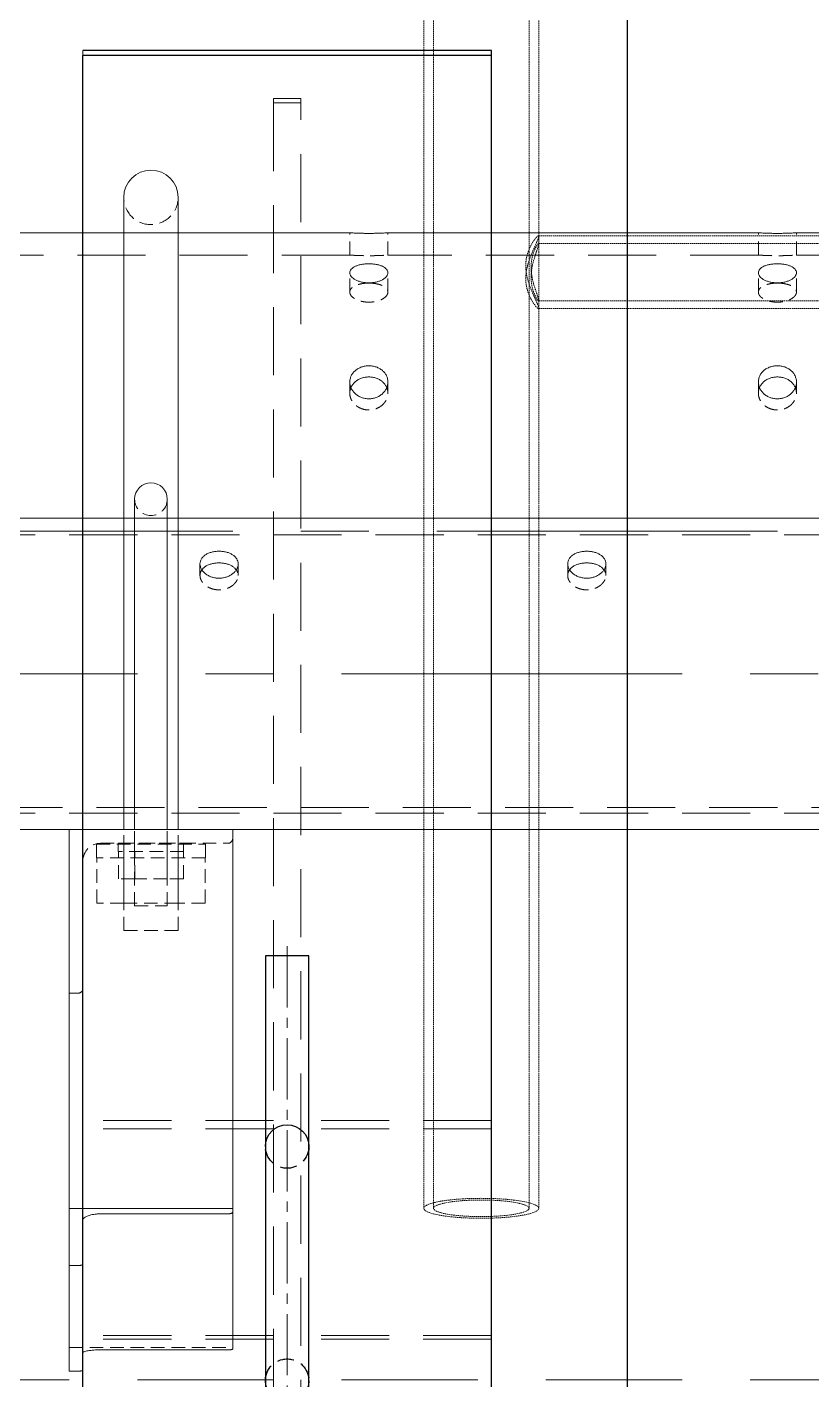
# Model space of a CAD drawing. Header units: millimetres. Extents: x -46397 to 283259, y -8690 to 23983.
# Drawn here: x 897.7 to 1185.8, y 4017.6 to 4514.2 of the extents above; entities that cross this region are included whole.
import ezdxf

# ---------------------------------------------------------------- set-up
doc = ezdxf.new("R2010")
doc.units = ezdxf.units.MM
for name, pattern in [('ACISOTGL', [3, 2, -1]), ('CENTER', [2, 1.25, -0.25, 0.25, -0.25]), ('CENTER2', [1.125, 0.75, -0.125, 0.125, -0.125]), ('DASHED', [0.75, 0.5, -0.25]), ('HIDDEN', [0.375, 0.25, -0.125]), ('HIDDENX2', [0.75, 0.5, -0.25])]:
    doc.linetypes.add(name, pattern=pattern)
for name, color, linetype, lineweight in [('2-Dashed', 50, 'ACISOTGL', 25), ('3-Centerline', 4, 'CENTER', 5), ('AM_0', 7, 'Continuous', 50), ('CHUAN NET KHUAT', 4, 'HIDDEN', 0), ('DUONGCHINH', 7, 'Continuous', 25), ('DUONGTAM', 1, 'CENTER', 0), ('Standard', 7, 'Continuous', 0)]:
    doc.layers.add(name, color=color, linetype=linetype, lineweight=lineweight)
doc.layers.add('flashshoot', color=7, linetype='Continuous')
doc.layers.add('Hidden (ISO)', color=6, linetype='DASHED', lineweight=0, true_color=0xff00ff)

# ---------------------------------------------------------------- blocks, each defined once
blk = doc.blocks.new('asmndnmasnmdnmwas')
at = {"layer": 'Hidden (ISO)'}
for p, q in [((35346.47, 12273.33), (35346.47, 10423.54)), ((35350.03, 12273.33), (35350.03, 10423.54)), ((35385.11, 12273.33), (35385.11, 10423.54)), ((35388.67, 12273.33), (35388.67, 10423.54)), ((35388.55, 10780.52), (35726.08, 10780.52)), ((35388.6, 10777.65), (35726.03, 10777.65)), ((35388.67, 10777.49), (35388.67, 10780.31)), ((35388.67, 10754.02), (35388.67, 10756.85)), ((35388.55, 10753.82), (35726.08, 10753.82)), ((35388.6, 10756.69), (35726.03, 10756.69))]:
    blk.add_line(p, q, dxfattribs=at)
for major_axis in [(-21.1, 0), (-17.54, 0)]:
    blk.add_ellipse((35367.57, 10423.54), major_axis=major_axis, ratio=0.173648, dxfattribs=at)
for points, knots in [([(35383.91, 10764.85), (35383.91, 10763.99), (35383.99, 10763.13), (35384.26, 10761.47), (35384.47, 10760.67), (35385.21, 10758.44), (35385.86, 10757.18), (35387.02, 10755.3), (35387.61, 10754.55), (35388.24, 10753.95), (35388.4, 10753.84), (35388.62, 10753.8), (35388.67, 10753.87), (35388.67, 10754.17), (35388.62, 10754.41), (35388.4, 10755.06), (35388.24, 10755.47), (35387.61, 10756.91), (35387.02, 10758.17), (35385.86, 10760.86), (35385.21, 10762.48), (35384.47, 10765.07), (35384.26, 10765.96), (35383.99, 10767.74), (35383.91, 10768.63), (35383.91, 10770.34), (35383.99, 10771.2), (35384.26, 10772.86), (35384.47, 10773.66), (35385.21, 10775.89), (35385.86, 10777.16), (35387.02, 10779.04), (35387.61, 10779.79), (35388.24, 10780.38), (35388.4, 10780.49), (35388.62, 10780.53), (35388.67, 10780.47), (35388.67, 10780.16), (35388.62, 10779.93), (35388.4, 10779.28), (35388.24, 10778.87), (35387.61, 10777.42), (35387.02, 10776.16), (35385.86, 10773.48), (35385.21, 10771.86), (35384.47, 10769.27), (35384.26, 10768.38), (35383.99, 10766.6), (35383.91, 10765.71), (35383.91, 10764.85)], [0, 0, 0, 0, 0.261647, 0.261647, 0.523295, 0.523295, 1.04659, 1.04659, 1.565486, 1.565486, 1.824934, 1.824934, 2.084382, 2.084382, 2.34383, 2.34383, 2.603278, 2.603278, 3.122174, 3.122174, 3.645469, 3.645469, 3.907117, 3.907117, 4.168764, 4.168764, 4.430412, 4.430412, 4.692059, 4.692059, 5.215354, 5.215354, 5.73425, 5.73425, 5.993698, 5.993698, 6.253146, 6.253146, 6.512594, 6.512594, 6.772043, 6.772043, 7.290939, 7.290939, 7.814234, 7.814234, 8.075881, 8.075881, 8.337528, 8.337528, 8.337528, 8.337528]), ([(35385.89, 10765.35), (35385.89, 10766.67), (35386.05, 10768.11), (35386.61, 10770.83), (35386.99, 10772.11), (35387.67, 10774.24), (35388.03, 10775.23), (35388.53, 10776.74), (35388.67, 10777.26), (35388.67, 10777.72), (35388.53, 10777.7), (35388.03, 10777.08), (35387.67, 10776.5), (35386.99, 10775.01), (35386.61, 10774), (35386.05, 10771.66), (35385.89, 10770.31), (35385.89, 10767.66), (35386.05, 10766.22), (35386.61, 10763.5), (35386.99, 10762.22), (35387.67, 10760.1), (35388.03, 10759.1), (35388.53, 10757.59), (35388.67, 10757.08), (35388.67, 10756.61), (35388.53, 10756.64), (35388.03, 10757.25), (35387.67, 10757.84), (35386.99, 10759.33), (35386.61, 10760.33), (35386.05, 10762.68), (35385.89, 10764.02), (35385.89, 10765.35)], [0, 0, 0, 0, 0.403252, 0.403252, 0.806503, 0.806503, 1.208688, 1.208688, 1.610874, 1.610874, 2.013059, 2.013059, 2.415244, 2.415244, 2.818496, 2.818496, 3.221747, 3.221747, 3.624999, 3.624999, 4.02825, 4.02825, 4.430436, 4.430436, 4.832621, 4.832621, 5.234806, 5.234806, 5.636991, 5.636991, 6.040243, 6.040243, 6.443495, 6.443495, 6.443495, 6.443495])]:
    blk.add_open_spline(points, degree=3, knots=knots, dxfattribs=at)
blk = doc.blocks.new('A$C49aca623')
at = {"color": 2, "linetype": 'Continuous', "lineweight": 0, "ltscale": 10, "extrusion": (2.28848e-17, 1, 0)}
for p, q in [((-2397, -563.9), (-2533, -563.9)), ((-2247, -563.9), (-2383, -563.9)), ((-2097, -563.9), (-2233, -563.9)), ((1960, -783), (-2832, -783))]:
    blk.add_line(p, q, dxfattribs=at)
at = {"color": 1, "linetype": 'HIDDENX2', "lineweight": 0, "ltscale": 10, "extrusion": (2.28848e-17, 1, 0)}
for p, q in [((-2397, -572.08), (-2397, -563.9)), ((-2383, -572.08), (-2383, -563.9)), ((-2247, -572.08), (-2247, -563.9)), ((-2233, -572.08), (-2233, -563.9)), ((-2397, -585.66), (-2397, -578.58)), ((-2383, -585.66), (-2383, -578.58)), ((-2247, -585.66), (-2247, -578.58)), ((-2233, -585.66), (-2233, -578.58)), ((-2397, -622.77), (-2397, -618.68)), ((-2383, -622.77), (-2383, -618.68)), ((-2247, -622.77), (-2247, -618.68)), ((-2233, -622.77), (-2233, -618.68))]:
    blk.add_line(p, q, dxfattribs=at)
at = {"color": 1, "linetype": 'HIDDENX2', "lineweight": 0, "ltscale": 50, "extrusion": (2.28848e-17, 1, 0)}
for p, q in [((-2397, -572.08), (-2533, -572.08)), ((-2247, -572.08), (-2383, -572.08)), ((-2097, -572.08), (-2233, -572.08)), ((1960, -774.82), (-2832, -774.82))]:
    blk.add_line(p, q, dxfattribs=at)
at = {"color": 2, "linetype": 'Continuous', "lineweight": 0, "ltscale": 10}
for points, knots in [([(-2383, -563.9), (-2383, -563.9), (-2383.04, -563.9), (-2383.22, -563.91), (-2383.35, -563.92), (-2383.71, -563.94), (-2383.93, -563.96), (-2384.45, -563.98), (-2384.74, -564), (-2385.36, -564.03), (-2385.71, -564.04), (-2386.48, -564.07), (-2386.89, -564.08), (-2387.75, -564.1), (-2388.2, -564.11), (-2389.11, -564.12), (-2389.56, -564.12), (-2390.44, -564.12), (-2390.89, -564.12), (-2391.8, -564.11), (-2392.25, -564.1), (-2393.11, -564.08), (-2393.52, -564.07), (-2394.29, -564.04), (-2394.64, -564.03), (-2395.26, -564), (-2395.55, -563.98), (-2396.07, -563.96), (-2396.29, -563.94), (-2396.65, -563.92), (-2396.78, -563.91), (-2396.96, -563.9), (-2397, -563.9), (-2397, -563.9)], [10.550311, 10.550311, 10.550311, 10.550311, 11.869099, 11.869099, 13.187888, 13.187888, 14.506676, 14.506676, 15.825465, 15.825465, 17.144254, 17.144254, 18.463043, 18.463043, 19.781833, 19.781833, 21.100622, 21.100622, 22.419411, 22.419411, 23.7382, 23.7382, 25.05699, 25.05699, 26.375779, 26.375779, 27.694567, 27.694567, 29.013356, 29.013356, 30.332144, 30.332144, 31.650933, 31.650933, 31.650933, 31.650933]), ([(-2233, -563.9), (-2233, -563.9), (-2233.04, -563.9), (-2233.22, -563.91), (-2233.35, -563.92), (-2233.71, -563.94), (-2233.93, -563.96), (-2234.45, -563.98), (-2234.74, -564), (-2235.36, -564.03), (-2235.71, -564.04), (-2236.48, -564.07), (-2236.89, -564.08), (-2237.75, -564.1), (-2238.2, -564.11), (-2239.11, -564.12), (-2239.56, -564.12), (-2240.44, -564.12), (-2240.89, -564.12), (-2241.8, -564.11), (-2242.25, -564.1), (-2243.11, -564.08), (-2243.52, -564.07), (-2244.29, -564.04), (-2244.64, -564.03), (-2245.26, -564), (-2245.55, -563.98), (-2246.07, -563.96), (-2246.29, -563.94), (-2246.65, -563.92), (-2246.78, -563.91), (-2246.96, -563.9), (-2247, -563.9), (-2247, -563.9)], [10.550311, 10.550311, 10.550311, 10.550311, 11.869099, 11.869099, 13.187888, 13.187888, 14.506676, 14.506676, 15.825465, 15.825465, 17.144254, 17.144254, 18.463043, 18.463043, 19.781833, 19.781833, 21.100622, 21.100622, 22.419411, 22.419411, 23.7382, 23.7382, 25.05699, 25.05699, 26.375779, 26.375779, 27.694567, 27.694567, 29.013356, 29.013356, 30.332144, 30.332144, 31.650933, 31.650933, 31.650933, 31.650933]), ([(-2390, -575.27), (-2389.56, -575.27), (-2389.11, -575.29), (-2388.2, -575.37), (-2387.75, -575.43), (-2386.89, -575.59), (-2386.48, -575.69), (-2385.71, -575.92), (-2385.36, -576.06), (-2384.74, -576.34), (-2384.45, -576.51), (-2383.93, -576.86), (-2383.71, -577.06), (-2383.35, -577.47), (-2383.22, -577.69), (-2383.04, -578.13), (-2383, -578.36), (-2383, -578.8), (-2383.04, -579.03), (-2383.22, -579.49), (-2383.35, -579.72), (-2383.71, -580.17), (-2383.93, -580.39), (-2384.45, -580.79), (-2384.74, -580.98), (-2385.36, -581.32), (-2385.71, -581.47), (-2386.48, -581.76), (-2386.89, -581.88), (-2387.75, -582.07), (-2388.2, -582.15), (-2389.11, -582.25), (-2389.56, -582.27), (-2390.44, -582.27), (-2390.89, -582.25), (-2391.8, -582.15), (-2392.25, -582.07), (-2393.11, -581.88), (-2393.52, -581.76), (-2394.29, -581.47), (-2394.64, -581.32), (-2395.26, -580.98), (-2395.55, -580.79), (-2396.07, -580.39), (-2396.29, -580.17), (-2396.65, -579.72), (-2396.78, -579.49), (-2396.96, -579.03), (-2397, -578.8), (-2397, -578.36), (-2396.96, -578.13), (-2396.78, -577.69), (-2396.65, -577.47), (-2396.29, -577.06), (-2396.07, -576.86), (-2395.55, -576.51), (-2395.26, -576.34), (-2394.64, -576.06), (-2394.29, -575.92), (-2393.52, -575.69), (-2393.11, -575.59), (-2392.25, -575.43), (-2391.8, -575.37), (-2390.89, -575.29), (-2390.44, -575.27), (-2390, -575.27)], [0, 0, 0, 0, 1.318789, 1.318789, 2.637578, 2.637578, 3.956368, 3.956368, 5.275157, 5.275157, 6.593945, 6.593945, 7.912734, 7.912734, 9.231522, 9.231522, 10.550311, 10.550311, 11.869099, 11.869099, 13.187888, 13.187888, 14.506676, 14.506676, 15.825465, 15.825465, 17.144254, 17.144254, 18.463043, 18.463043, 19.781833, 19.781833, 21.100622, 21.100622, 22.419411, 22.419411, 23.7382, 23.7382, 25.05699, 25.05699, 26.375779, 26.375779, 27.694567, 27.694567, 29.013356, 29.013356, 30.332144, 30.332144, 31.650933, 31.650933, 32.969721, 32.969721, 34.28851, 34.28851, 35.607298, 35.607298, 36.926087, 36.926087, 38.244876, 38.244876, 39.563665, 39.563665, 40.882454, 40.882454, 42.201244, 42.201244, 42.201244, 42.201244]), ([(-2240, -575.27), (-2239.56, -575.27), (-2239.11, -575.29), (-2238.2, -575.37), (-2237.75, -575.43), (-2236.89, -575.59), (-2236.48, -575.69), (-2235.71, -575.92), (-2235.36, -576.06), (-2234.74, -576.34), (-2234.45, -576.51), (-2233.93, -576.86), (-2233.71, -577.06), (-2233.35, -577.47), (-2233.22, -577.69), (-2233.04, -578.13), (-2233, -578.36), (-2233, -578.8), (-2233.04, -579.03), (-2233.22, -579.49), (-2233.35, -579.72), (-2233.71, -580.17), (-2233.93, -580.39), (-2234.45, -580.79), (-2234.74, -580.98), (-2235.36, -581.32), (-2235.71, -581.47), (-2236.48, -581.76), (-2236.89, -581.88), (-2237.75, -582.07), (-2238.2, -582.15), (-2239.11, -582.25), (-2239.56, -582.27), (-2240.44, -582.27), (-2240.89, -582.25), (-2241.8, -582.15), (-2242.25, -582.07), (-2243.11, -581.88), (-2243.52, -581.76), (-2244.29, -581.47), (-2244.64, -581.32), (-2245.26, -580.98), (-2245.55, -580.79), (-2246.07, -580.39), (-2246.29, -580.17), (-2246.65, -579.72), (-2246.78, -579.49), (-2246.96, -579.03), (-2247, -578.8), (-2247, -578.36), (-2246.96, -578.13), (-2246.78, -577.69), (-2246.65, -577.47), (-2246.29, -577.06), (-2246.07, -576.86), (-2245.55, -576.51), (-2245.26, -576.34), (-2244.64, -576.06), (-2244.29, -575.92), (-2243.52, -575.69), (-2243.11, -575.59), (-2242.25, -575.43), (-2241.8, -575.37), (-2240.89, -575.29), (-2240.44, -575.27), (-2240, -575.27)], [0, 0, 0, 0, 1.318789, 1.318789, 2.637578, 2.637578, 3.956368, 3.956368, 5.275157, 5.275157, 6.593945, 6.593945, 7.912734, 7.912734, 9.231522, 9.231522, 10.550311, 10.550311, 11.869099, 11.869099, 13.187888, 13.187888, 14.506676, 14.506676, 15.825465, 15.825465, 17.144254, 17.144254, 18.463043, 18.463043, 19.781833, 19.781833, 21.100622, 21.100622, 22.419411, 22.419411, 23.7382, 23.7382, 25.05699, 25.05699, 26.375779, 26.375779, 27.694567, 27.694567, 29.013356, 29.013356, 30.332144, 30.332144, 31.650933, 31.650933, 32.969721, 32.969721, 34.28851, 34.28851, 35.607298, 35.607298, 36.926087, 36.926087, 38.244876, 38.244876, 39.563665, 39.563665, 40.882454, 40.882454, 42.201244, 42.201244, 42.201244, 42.201244]), ([(-2390, -612.72), (-2389.56, -612.72), (-2389.11, -612.76), (-2388.2, -612.91), (-2387.75, -613.02), (-2386.89, -613.32), (-2386.48, -613.51), (-2385.71, -613.94), (-2385.36, -614.18), (-2384.74, -614.71), (-2384.45, -615), (-2383.93, -615.65), (-2383.71, -616), (-2383.35, -616.74), (-2383.22, -617.12), (-2383.04, -617.9), (-2383, -618.29), (-2383, -619.06), (-2383.04, -619.45), (-2383.22, -620.24), (-2383.35, -620.63), (-2383.71, -621.39), (-2383.93, -621.75), (-2384.45, -622.43), (-2384.74, -622.74), (-2385.36, -623.29), (-2385.71, -623.55), (-2386.48, -624.01), (-2386.89, -624.21), (-2387.75, -624.53), (-2388.2, -624.65), (-2389.11, -624.81), (-2389.56, -624.85), (-2390.44, -624.85), (-2390.89, -624.81), (-2391.8, -624.65), (-2392.25, -624.53), (-2393.11, -624.21), (-2393.52, -624.01), (-2394.29, -623.55), (-2394.64, -623.29), (-2395.26, -622.74), (-2395.55, -622.43), (-2396.07, -621.75), (-2396.29, -621.39), (-2396.65, -620.63), (-2396.78, -620.24), (-2396.96, -619.45), (-2397, -619.06), (-2397, -618.29), (-2396.96, -617.9), (-2396.78, -617.12), (-2396.65, -616.74), (-2396.29, -616), (-2396.07, -615.65), (-2395.55, -615), (-2395.26, -614.71), (-2394.64, -614.18), (-2394.29, -613.94), (-2393.52, -613.51), (-2393.11, -613.32), (-2392.25, -613.02), (-2391.8, -612.91), (-2390.89, -612.76), (-2390.44, -612.72), (-2390, -612.72)], [0, 0, 0, 0, 1.318789, 1.318789, 2.637578, 2.637578, 3.956368, 3.956368, 5.275157, 5.275157, 6.593945, 6.593945, 7.912734, 7.912734, 9.231522, 9.231522, 10.550311, 10.550311, 11.869099, 11.869099, 13.187888, 13.187888, 14.506676, 14.506676, 15.825465, 15.825465, 17.144254, 17.144254, 18.463043, 18.463043, 19.781833, 19.781833, 21.100622, 21.100622, 22.419411, 22.419411, 23.7382, 23.7382, 25.05699, 25.05699, 26.375779, 26.375779, 27.694567, 27.694567, 29.013356, 29.013356, 30.332144, 30.332144, 31.650933, 31.650933, 32.969721, 32.969721, 34.28851, 34.28851, 35.607298, 35.607298, 36.926087, 36.926087, 38.244876, 38.244876, 39.563665, 39.563665, 40.882454, 40.882454, 42.201244, 42.201244, 42.201244, 42.201244]), ([(-2240, -612.72), (-2239.56, -612.72), (-2239.11, -612.76), (-2238.2, -612.91), (-2237.75, -613.02), (-2236.89, -613.32), (-2236.48, -613.51), (-2235.71, -613.94), (-2235.36, -614.18), (-2234.74, -614.71), (-2234.45, -615), (-2233.93, -615.65), (-2233.71, -616), (-2233.35, -616.74), (-2233.22, -617.12), (-2233.04, -617.9), (-2233, -618.29), (-2233, -619.06), (-2233.04, -619.45), (-2233.22, -620.24), (-2233.35, -620.63), (-2233.71, -621.39), (-2233.93, -621.75), (-2234.45, -622.43), (-2234.74, -622.74), (-2235.36, -623.29), (-2235.71, -623.55), (-2236.48, -624.01), (-2236.89, -624.21), (-2237.75, -624.53), (-2238.2, -624.65), (-2239.11, -624.81), (-2239.56, -624.85), (-2240.44, -624.85), (-2240.89, -624.81), (-2241.8, -624.65), (-2242.25, -624.53), (-2243.11, -624.21), (-2243.52, -624.01), (-2244.29, -623.55), (-2244.64, -623.29), (-2245.26, -622.74), (-2245.55, -622.43), (-2246.07, -621.75), (-2246.29, -621.39), (-2246.65, -620.63), (-2246.78, -620.24), (-2246.96, -619.45), (-2247, -619.06), (-2247, -618.29), (-2246.96, -617.9), (-2246.78, -617.12), (-2246.65, -616.74), (-2246.29, -616), (-2246.07, -615.65), (-2245.55, -615), (-2245.26, -614.71), (-2244.64, -614.18), (-2244.29, -613.94), (-2243.52, -613.51), (-2243.11, -613.32), (-2242.25, -613.02), (-2241.8, -612.91), (-2240.89, -612.76), (-2240.44, -612.72), (-2240, -612.72)], [0, 0, 0, 0, 1.318789, 1.318789, 2.637578, 2.637578, 3.956368, 3.956368, 5.275157, 5.275157, 6.593945, 6.593945, 7.912734, 7.912734, 9.231522, 9.231522, 10.550311, 10.550311, 11.869099, 11.869099, 13.187888, 13.187888, 14.506676, 14.506676, 15.825465, 15.825465, 17.144254, 17.144254, 18.463043, 18.463043, 19.781833, 19.781833, 21.100622, 21.100622, 22.419411, 22.419411, 23.7382, 23.7382, 25.05699, 25.05699, 26.375779, 26.375779, 27.694567, 27.694567, 29.013356, 29.013356, 30.332144, 30.332144, 31.650933, 31.650933, 32.969721, 32.969721, 34.28851, 34.28851, 35.607298, 35.607298, 36.926087, 36.926087, 38.244876, 38.244876, 39.563665, 39.563665, 40.882454, 40.882454, 42.201244, 42.201244, 42.201244, 42.201244]), ([(-2390, -616.82), (-2390.44, -616.82), (-2390.89, -616.86), (-2391.8, -617.01), (-2392.25, -617.12), (-2393.11, -617.42), (-2393.52, -617.6), (-2394.29, -618.03), (-2394.64, -618.28), (-2395.26, -618.8), (-2395.55, -619.1), (-2396.07, -619.74), (-2396.29, -620.09), (-2396.51, -620.55), (-2396.55, -620.64), (-2396.59, -620.73)], [0, 0, 0, 0, 1.318854, 1.318854, 2.637708, 2.637708, 3.956563, 3.956563, 5.275417, 5.275417, 6.59427, 6.59427, 7.913123, 7.913123, 8.233495, 8.233495, 8.233495, 8.233495]), ([(-2383.41, -620.73), (-2383.45, -620.64), (-2383.49, -620.55), (-2383.71, -620.09), (-2383.93, -619.74), (-2384.45, -619.1), (-2384.74, -618.8), (-2385.36, -618.28), (-2385.71, -618.03), (-2386.48, -617.6), (-2386.89, -617.42), (-2387.75, -617.12), (-2388.2, -617.01), (-2389.11, -616.86), (-2389.56, -616.82), (-2390, -616.82)], [33.969824, 33.969824, 33.969824, 33.969824, 34.290196, 34.290196, 35.609049, 35.609049, 36.927902, 36.927902, 38.246757, 38.246757, 39.565611, 39.565611, 40.884465, 40.884465, 42.203319, 42.203319, 42.203319, 42.203319]), ([(-2240, -616.82), (-2240.44, -616.82), (-2240.89, -616.86), (-2241.8, -617.01), (-2242.25, -617.12), (-2243.11, -617.42), (-2243.52, -617.6), (-2244.29, -618.03), (-2244.64, -618.28), (-2245.26, -618.8), (-2245.55, -619.1), (-2246.07, -619.74), (-2246.29, -620.09), (-2246.51, -620.55), (-2246.55, -620.64), (-2246.59, -620.73)], [0, 0, 0, 0, 1.318854, 1.318854, 2.637708, 2.637708, 3.956563, 3.956563, 5.275417, 5.275417, 6.59427, 6.59427, 7.913123, 7.913123, 8.233495, 8.233495, 8.233495, 8.233495]), ([(-2233.41, -620.73), (-2233.45, -620.64), (-2233.49, -620.55), (-2233.71, -620.09), (-2233.93, -619.74), (-2234.45, -619.1), (-2234.74, -618.8), (-2235.36, -618.28), (-2235.71, -618.03), (-2236.48, -617.6), (-2236.89, -617.42), (-2237.75, -617.12), (-2238.2, -617.01), (-2239.11, -616.86), (-2239.56, -616.82), (-2240, -616.82)], [33.969824, 33.969824, 33.969824, 33.969824, 34.290196, 34.290196, 35.609049, 35.609049, 36.927902, 36.927902, 38.246757, 38.246757, 39.565611, 39.565611, 40.884465, 40.884465, 42.203319, 42.203319, 42.203319, 42.203319])]:
    blk.add_open_spline(points, degree=3, knots=knots, dxfattribs=at)
at = {"color": 1, "linetype": 'HIDDENX2', "lineweight": 0, "ltscale": 10}
for points, knots in [([(-2397, -572.08), (-2397, -572.08), (-2396.96, -572.08), (-2396.78, -572.09), (-2396.65, -572.1), (-2396.29, -572.13), (-2396.07, -572.14), (-2395.55, -572.17), (-2395.26, -572.19), (-2394.64, -572.22), (-2394.29, -572.23), (-2393.52, -572.26), (-2393.11, -572.28), (-2392.25, -572.3), (-2391.8, -572.31), (-2390.89, -572.32), (-2390.44, -572.32), (-2389.56, -572.32), (-2389.11, -572.32), (-2388.2, -572.31), (-2387.75, -572.3), (-2386.89, -572.28), (-2386.48, -572.26), (-2385.71, -572.23), (-2385.36, -572.22), (-2384.74, -572.19), (-2384.45, -572.17), (-2383.93, -572.14), (-2383.71, -572.13), (-2383.35, -572.1), (-2383.22, -572.09), (-2383.04, -572.08), (-2383, -572.08), (-2383, -572.08)], [10.55083, 10.55083, 10.55083, 10.55083, 11.869683, 11.869683, 13.188536, 13.188536, 14.507389, 14.507389, 15.826243, 15.826243, 17.145097, 17.145097, 18.463951, 18.463951, 19.782805, 19.782805, 21.10166, 21.10166, 22.420514, 22.420514, 23.739368, 23.739368, 25.058222, 25.058222, 26.377077, 26.377077, 27.69593, 27.69593, 29.014783, 29.014783, 30.333636, 30.333636, 31.652489, 31.652489, 31.652489, 31.652489]), ([(-2247, -572.08), (-2247, -572.08), (-2246.96, -572.08), (-2246.78, -572.09), (-2246.65, -572.1), (-2246.29, -572.13), (-2246.07, -572.14), (-2245.55, -572.17), (-2245.26, -572.19), (-2244.64, -572.22), (-2244.29, -572.23), (-2243.52, -572.26), (-2243.11, -572.28), (-2242.25, -572.3), (-2241.8, -572.31), (-2240.89, -572.32), (-2240.44, -572.32), (-2239.56, -572.32), (-2239.11, -572.32), (-2238.2, -572.31), (-2237.75, -572.3), (-2236.89, -572.28), (-2236.48, -572.26), (-2235.71, -572.23), (-2235.36, -572.22), (-2234.74, -572.19), (-2234.45, -572.17), (-2233.93, -572.14), (-2233.71, -572.13), (-2233.35, -572.1), (-2233.22, -572.09), (-2233.04, -572.08), (-2233, -572.08), (-2233, -572.08)], [10.55083, 10.55083, 10.55083, 10.55083, 11.869683, 11.869683, 13.188536, 13.188536, 14.507389, 14.507389, 15.826243, 15.826243, 17.145097, 17.145097, 18.463951, 18.463951, 19.782805, 19.782805, 21.10166, 21.10166, 22.420514, 22.420514, 23.739368, 23.739368, 25.058222, 25.058222, 26.377077, 26.377077, 27.69593, 27.69593, 29.014783, 29.014783, 30.333636, 30.333636, 31.652489, 31.652489, 31.652489, 31.652489]), ([(-2390, -582.37), (-2390.44, -582.37), (-2390.89, -582.39), (-2391.8, -582.47), (-2392.25, -582.53), (-2393.11, -582.69), (-2393.52, -582.79), (-2394.29, -583.02), (-2394.64, -583.15), (-2395.26, -583.43), (-2395.55, -583.59), (-2396.07, -583.95), (-2396.29, -584.15), (-2396.65, -584.56), (-2396.78, -584.77), (-2396.96, -585.22), (-2397, -585.44), (-2397, -585.88), (-2396.96, -586.11), (-2396.78, -586.57), (-2396.65, -586.81), (-2396.29, -587.26), (-2396.07, -587.48), (-2395.55, -587.88), (-2395.26, -588.07), (-2394.64, -588.41), (-2394.29, -588.57), (-2393.52, -588.85), (-2393.11, -588.97), (-2392.25, -589.17), (-2391.8, -589.25), (-2390.89, -589.35), (-2390.44, -589.37), (-2389.56, -589.37), (-2389.11, -589.35), (-2388.2, -589.25), (-2387.75, -589.17), (-2386.89, -588.97), (-2386.48, -588.85), (-2385.71, -588.57), (-2385.36, -588.41), (-2384.74, -588.07), (-2384.45, -587.88), (-2383.93, -587.48), (-2383.71, -587.26), (-2383.35, -586.81), (-2383.22, -586.57), (-2383.04, -586.11), (-2383, -585.88), (-2383, -585.44), (-2383.04, -585.22), (-2383.22, -584.77), (-2383.35, -584.56), (-2383.71, -584.15), (-2383.93, -583.95), (-2384.45, -583.59), (-2384.74, -583.43), (-2385.36, -583.15), (-2385.71, -583.02), (-2386.48, -582.79), (-2386.89, -582.69), (-2387.75, -582.53), (-2388.2, -582.47), (-2389.11, -582.39), (-2389.56, -582.37), (-2390, -582.37)], [0, 0, 0, 0, 1.318854, 1.318854, 2.637708, 2.637708, 3.956563, 3.956563, 5.275417, 5.275417, 6.59427, 6.59427, 7.913123, 7.913123, 9.231977, 9.231977, 10.55083, 10.55083, 11.869683, 11.869683, 13.188536, 13.188536, 14.507389, 14.507389, 15.826243, 15.826243, 17.145097, 17.145097, 18.463951, 18.463951, 19.782805, 19.782805, 21.10166, 21.10166, 22.420514, 22.420514, 23.739368, 23.739368, 25.058222, 25.058222, 26.377077, 26.377077, 27.69593, 27.69593, 29.014783, 29.014783, 30.333636, 30.333636, 31.652489, 31.652489, 32.971343, 32.971343, 34.290196, 34.290196, 35.609049, 35.609049, 36.927902, 36.927902, 38.246757, 38.246757, 39.565611, 39.565611, 40.884465, 40.884465, 42.203319, 42.203319, 42.203319, 42.203319]), ([(-2240, -582.37), (-2240.44, -582.37), (-2240.89, -582.39), (-2241.8, -582.47), (-2242.25, -582.53), (-2243.11, -582.69), (-2243.52, -582.79), (-2244.29, -583.02), (-2244.64, -583.15), (-2245.26, -583.43), (-2245.55, -583.59), (-2246.07, -583.95), (-2246.29, -584.15), (-2246.65, -584.56), (-2246.78, -584.77), (-2246.96, -585.22), (-2247, -585.44), (-2247, -585.88), (-2246.96, -586.11), (-2246.78, -586.57), (-2246.65, -586.81), (-2246.29, -587.26), (-2246.07, -587.48), (-2245.55, -587.88), (-2245.26, -588.07), (-2244.64, -588.41), (-2244.29, -588.57), (-2243.52, -588.85), (-2243.11, -588.97), (-2242.25, -589.17), (-2241.8, -589.25), (-2240.89, -589.35), (-2240.44, -589.37), (-2239.56, -589.37), (-2239.11, -589.35), (-2238.2, -589.25), (-2237.75, -589.17), (-2236.89, -588.97), (-2236.48, -588.85), (-2235.71, -588.57), (-2235.36, -588.41), (-2234.74, -588.07), (-2234.45, -587.88), (-2233.93, -587.48), (-2233.71, -587.26), (-2233.35, -586.81), (-2233.22, -586.57), (-2233.04, -586.11), (-2233, -585.88), (-2233, -585.44), (-2233.04, -585.22), (-2233.22, -584.77), (-2233.35, -584.56), (-2233.71, -584.15), (-2233.93, -583.95), (-2234.45, -583.59), (-2234.74, -583.43), (-2235.36, -583.15), (-2235.71, -583.02), (-2236.48, -582.79), (-2236.89, -582.69), (-2237.75, -582.53), (-2238.2, -582.47), (-2239.11, -582.39), (-2239.56, -582.37), (-2240, -582.37)], [0, 0, 0, 0, 1.318854, 1.318854, 2.637708, 2.637708, 3.956563, 3.956563, 5.275417, 5.275417, 6.59427, 6.59427, 7.913123, 7.913123, 9.231977, 9.231977, 10.55083, 10.55083, 11.869683, 11.869683, 13.188536, 13.188536, 14.507389, 14.507389, 15.826243, 15.826243, 17.145097, 17.145097, 18.463951, 18.463951, 19.782805, 19.782805, 21.10166, 21.10166, 22.420514, 22.420514, 23.739368, 23.739368, 25.058222, 25.058222, 26.377077, 26.377077, 27.69593, 27.69593, 29.014783, 29.014783, 30.333636, 30.333636, 31.652489, 31.652489, 32.971343, 32.971343, 34.290196, 34.290196, 35.609049, 35.609049, 36.927902, 36.927902, 38.246757, 38.246757, 39.565611, 39.565611, 40.884465, 40.884465, 42.203319, 42.203319, 42.203319, 42.203319]), ([(-2396.59, -620.73), (-2396.71, -621.02), (-2396.8, -621.31), (-2396.96, -621.99), (-2397, -622.38), (-2397, -623.15), (-2396.96, -623.54), (-2396.78, -624.33), (-2396.65, -624.72), (-2396.29, -625.48), (-2396.07, -625.85), (-2395.55, -626.52), (-2395.26, -626.84), (-2394.64, -627.39), (-2394.29, -627.65), (-2393.52, -628.11), (-2393.11, -628.31), (-2392.25, -628.63), (-2391.8, -628.75), (-2390.89, -628.91), (-2390.44, -628.95), (-2389.56, -628.95), (-2389.11, -628.91), (-2388.2, -628.75), (-2387.75, -628.63), (-2386.89, -628.31), (-2386.48, -628.11), (-2385.71, -627.65), (-2385.36, -627.39), (-2384.74, -626.84), (-2384.45, -626.52), (-2383.93, -625.85), (-2383.71, -625.48), (-2383.35, -624.72), (-2383.22, -624.33), (-2383.04, -623.54), (-2383, -623.15), (-2383, -622.38), (-2383.04, -621.99), (-2383.2, -621.31), (-2383.29, -621.02), (-2383.41, -620.73)], [8.233495, 8.233495, 8.233495, 8.233495, 9.231977, 9.231977, 10.55083, 10.55083, 11.869683, 11.869683, 13.188536, 13.188536, 14.507389, 14.507389, 15.826243, 15.826243, 17.145097, 17.145097, 18.463951, 18.463951, 19.782805, 19.782805, 21.10166, 21.10166, 22.420514, 22.420514, 23.739368, 23.739368, 25.058222, 25.058222, 26.377077, 26.377077, 27.69593, 27.69593, 29.014783, 29.014783, 30.333636, 30.333636, 31.652489, 31.652489, 32.971343, 32.971343, 33.969824, 33.969824, 33.969824, 33.969824]), ([(-2246.59, -620.73), (-2246.71, -621.02), (-2246.8, -621.31), (-2246.96, -621.99), (-2247, -622.38), (-2247, -623.15), (-2246.96, -623.54), (-2246.78, -624.33), (-2246.65, -624.72), (-2246.29, -625.48), (-2246.07, -625.85), (-2245.55, -626.52), (-2245.26, -626.84), (-2244.64, -627.39), (-2244.29, -627.65), (-2243.52, -628.11), (-2243.11, -628.31), (-2242.25, -628.63), (-2241.8, -628.75), (-2240.89, -628.91), (-2240.44, -628.95), (-2239.56, -628.95), (-2239.11, -628.91), (-2238.2, -628.75), (-2237.75, -628.63), (-2236.89, -628.31), (-2236.48, -628.11), (-2235.71, -627.65), (-2235.36, -627.39), (-2234.74, -626.84), (-2234.45, -626.52), (-2233.93, -625.85), (-2233.71, -625.48), (-2233.35, -624.72), (-2233.22, -624.33), (-2233.04, -623.54), (-2233, -623.15), (-2233, -622.38), (-2233.04, -621.99), (-2233.2, -621.31), (-2233.29, -621.02), (-2233.41, -620.73)], [8.233495, 8.233495, 8.233495, 8.233495, 9.231977, 9.231977, 10.55083, 10.55083, 11.869683, 11.869683, 13.188536, 13.188536, 14.507389, 14.507389, 15.826243, 15.826243, 17.145097, 17.145097, 18.463951, 18.463951, 19.782805, 19.782805, 21.10166, 21.10166, 22.420514, 22.420514, 23.739368, 23.739368, 25.058222, 25.058222, 26.377077, 26.377077, 27.69593, 27.69593, 29.014783, 29.014783, 30.333636, 30.333636, 31.652489, 31.652489, 32.971343, 32.971343, 33.969824, 33.969824, 33.969824, 33.969824])]:
    blk.add_open_spline(points, degree=3, knots=knots, dxfattribs=at)
at = {"layer": 'DUONGTAM', "ltscale": 100, "extrusion": (2.28848e-17, 1, 0)}
blk.add_line((1960, -673.45), (-3000, -673.45), dxfattribs=at)
blk = doc.blocks.new('A$C46e65358')
at = {"color": 150, "linetype": 'Continuous', "lineweight": 0, "ltscale": 10, "extrusion": (2.28848e-17, 1, 0)}
for p, q in [((1125, -668.7), (-3000, -668.7)), ((1125, -783), (-2842, -783))]:
    blk.add_line(p, q, dxfattribs=at)
at = {"color": 1, "linetype": 'HIDDENX2', "lineweight": 0, "ltscale": 50, "extrusion": (2.28848e-17, 1, 0)}
for p, q in [((1125, -674.72), (-3000, -674.72)), ((1125, -776.98), (-2842, -776.98))]:
    blk.add_line(p, q, dxfattribs=at)
at = {"color": 1, "linetype": 'HIDDENX2', "lineweight": 0, "ltscale": 10, "extrusion": (2.28848e-17, 1, 0)}
for p, q in [((-2452, -689.7), (-2452, -685.44)), ((-2438, -689.7), (-2438, -685.44)), ((-2317, -689.7), (-2317, -685.44)), ((-2303, -689.7), (-2303, -685.44))]:
    blk.add_line(p, q, dxfattribs=at)
at = {"color": 150, "linetype": 'Continuous', "lineweight": 0, "ltscale": 10}
for points, knots in [([(-2445, -680.79), (-2444.56, -680.79), (-2444.11, -680.82), (-2443.2, -680.93), (-2442.75, -681.01), (-2441.89, -681.24), (-2441.48, -681.38), (-2440.71, -681.7), (-2440.36, -681.89), (-2439.74, -682.29), (-2439.45, -682.52), (-2438.93, -683.02), (-2438.71, -683.3), (-2438.35, -683.88), (-2438.22, -684.19), (-2438.04, -684.81), (-2438, -685.13), (-2438, -685.75), (-2438.04, -686.08), (-2438.22, -686.73), (-2438.35, -687.06), (-2438.71, -687.7), (-2438.93, -688.01), (-2439.45, -688.58), (-2439.74, -688.85), (-2440.36, -689.33), (-2440.71, -689.56), (-2441.48, -689.96), (-2441.89, -690.13), (-2442.75, -690.41), (-2443.2, -690.52), (-2444.11, -690.66), (-2444.56, -690.69), (-2445.44, -690.69), (-2445.89, -690.66), (-2446.8, -690.52), (-2447.25, -690.41), (-2448.11, -690.13), (-2448.52, -689.96), (-2449.29, -689.56), (-2449.64, -689.33), (-2450.26, -688.85), (-2450.55, -688.58), (-2451.07, -688.01), (-2451.29, -687.7), (-2451.65, -687.06), (-2451.78, -686.73), (-2451.96, -686.08), (-2452, -685.75), (-2452, -685.13), (-2451.96, -684.81), (-2451.78, -684.19), (-2451.65, -683.88), (-2451.29, -683.3), (-2451.07, -683.02), (-2450.55, -682.52), (-2450.26, -682.29), (-2449.64, -681.89), (-2449.29, -681.7), (-2448.52, -681.38), (-2448.11, -681.24), (-2447.25, -681.01), (-2446.8, -680.93), (-2445.89, -680.82), (-2445.44, -680.79), (-2445, -680.79)], [0, 0, 0, 0, 1.319832, 1.319832, 2.639664, 2.639664, 3.959497, 3.959497, 5.279329, 5.279329, 6.599151, 6.599151, 7.918973, 7.918973, 9.238795, 9.238795, 10.558617, 10.558617, 11.878439, 11.878439, 13.198261, 13.198261, 14.518084, 14.518084, 15.837906, 15.837906, 17.157738, 17.157738, 18.47757, 18.47757, 19.797402, 19.797402, 21.117235, 21.117235, 22.437067, 22.437067, 23.756899, 23.756899, 25.076731, 25.076731, 26.396564, 26.396564, 27.716386, 27.716386, 29.036208, 29.036208, 30.35603, 30.35603, 31.675852, 31.675852, 32.995674, 32.995674, 34.315496, 34.315496, 35.635318, 35.635318, 36.95514, 36.95514, 38.274973, 38.274973, 39.594805, 39.594805, 40.914637, 40.914637, 42.234469, 42.234469, 42.234469, 42.234469]), ([(-2445, -685.09), (-2445.44, -685.09), (-2445.89, -685.11), (-2446.8, -685.22), (-2447.25, -685.3), (-2448.11, -685.52), (-2448.52, -685.66), (-2449.29, -685.98), (-2449.64, -686.17), (-2450.26, -686.56), (-2450.55, -686.79), (-2451, -687.22), (-2451.17, -687.42), (-2451.32, -687.63)], [0, 0, 0, 0, 1.320193, 1.320193, 2.640387, 2.640387, 3.96058, 3.96058, 5.280773, 5.280773, 6.600951, 6.600951, 7.575934, 7.575934, 7.575934, 7.575934]), ([(-2438.68, -687.63), (-2438.83, -687.42), (-2439, -687.22), (-2439.45, -686.79), (-2439.74, -686.56), (-2440.36, -686.17), (-2440.71, -685.98), (-2441.48, -685.66), (-2441.89, -685.52), (-2442.75, -685.3), (-2443.2, -685.22), (-2444.11, -685.11), (-2444.56, -685.09), (-2445, -685.09)], [34.669998, 34.669998, 34.669998, 34.669998, 35.644982, 35.644982, 36.965159, 36.965159, 38.285352, 38.285352, 39.605546, 39.605546, 40.925739, 40.925739, 42.245932, 42.245932, 42.245932, 42.245932]), ([(-2310, -680.79), (-2309.56, -680.79), (-2309.11, -680.82), (-2308.2, -680.93), (-2307.75, -681.01), (-2306.89, -681.24), (-2306.48, -681.38), (-2305.71, -681.7), (-2305.36, -681.89), (-2304.74, -682.29), (-2304.45, -682.52), (-2303.93, -683.02), (-2303.71, -683.3), (-2303.35, -683.88), (-2303.22, -684.19), (-2303.04, -684.81), (-2303, -685.13), (-2303, -685.75), (-2303.04, -686.08), (-2303.22, -686.73), (-2303.35, -687.06), (-2303.71, -687.7), (-2303.93, -688.01), (-2304.45, -688.58), (-2304.74, -688.85), (-2305.36, -689.33), (-2305.71, -689.56), (-2306.48, -689.96), (-2306.89, -690.13), (-2307.75, -690.41), (-2308.2, -690.52), (-2309.11, -690.66), (-2309.56, -690.69), (-2310.44, -690.69), (-2310.89, -690.66), (-2311.8, -690.52), (-2312.25, -690.41), (-2313.11, -690.13), (-2313.52, -689.96), (-2314.29, -689.56), (-2314.64, -689.33), (-2315.26, -688.85), (-2315.55, -688.58), (-2316.07, -688.01), (-2316.29, -687.7), (-2316.65, -687.06), (-2316.78, -686.73), (-2316.96, -686.08), (-2317, -685.75), (-2317, -685.13), (-2316.96, -684.81), (-2316.78, -684.19), (-2316.65, -683.88), (-2316.29, -683.3), (-2316.07, -683.02), (-2315.55, -682.52), (-2315.26, -682.29), (-2314.64, -681.89), (-2314.29, -681.7), (-2313.52, -681.38), (-2313.11, -681.24), (-2312.25, -681.01), (-2311.8, -680.93), (-2310.89, -680.82), (-2310.44, -680.79), (-2310, -680.79)], [0, 0, 0, 0, 1.319832, 1.319832, 2.639664, 2.639664, 3.959497, 3.959497, 5.279329, 5.279329, 6.599151, 6.599151, 7.918973, 7.918973, 9.238795, 9.238795, 10.558617, 10.558617, 11.878439, 11.878439, 13.198261, 13.198261, 14.518084, 14.518084, 15.837906, 15.837906, 17.157738, 17.157738, 18.47757, 18.47757, 19.797402, 19.797402, 21.117235, 21.117235, 22.437067, 22.437067, 23.756899, 23.756899, 25.076731, 25.076731, 26.396564, 26.396564, 27.716386, 27.716386, 29.036208, 29.036208, 30.35603, 30.35603, 31.675852, 31.675852, 32.995674, 32.995674, 34.315496, 34.315496, 35.635318, 35.635318, 36.95514, 36.95514, 38.274973, 38.274973, 39.594805, 39.594805, 40.914637, 40.914637, 42.234469, 42.234469, 42.234469, 42.234469]), ([(-2310, -685.09), (-2310.44, -685.09), (-2310.89, -685.11), (-2311.8, -685.22), (-2312.25, -685.3), (-2313.11, -685.52), (-2313.52, -685.66), (-2314.29, -685.98), (-2314.64, -686.17), (-2315.26, -686.56), (-2315.55, -686.79), (-2316, -687.22), (-2316.17, -687.42), (-2316.32, -687.63)], [0, 0, 0, 0, 1.320193, 1.320193, 2.640387, 2.640387, 3.96058, 3.96058, 5.280773, 5.280773, 6.600951, 6.600951, 7.575934, 7.575934, 7.575934, 7.575934]), ([(-2303.68, -687.63), (-2303.83, -687.42), (-2304, -687.22), (-2304.45, -686.79), (-2304.74, -686.56), (-2305.36, -686.17), (-2305.71, -685.98), (-2306.48, -685.66), (-2306.89, -685.52), (-2307.75, -685.3), (-2308.2, -685.22), (-2309.11, -685.11), (-2309.56, -685.09), (-2310, -685.09)], [34.669998, 34.669998, 34.669998, 34.669998, 35.644982, 35.644982, 36.965159, 36.965159, 38.285352, 38.285352, 39.605546, 39.605546, 40.925739, 40.925739, 42.245932, 42.245932, 42.245932, 42.245932])]:
    blk.add_open_spline(points, degree=3, knots=knots, dxfattribs=at)
at = {"color": 1, "linetype": 'HIDDENX2', "lineweight": 0, "ltscale": 10}
for points in [[(-2451.32, -687.63), (-2451.37, -687.7), (-2451.42, -687.77), (-2451.65, -688.14), (-2451.78, -688.44), (-2451.96, -689.07), (-2452, -689.38), (-2452, -690.01), (-2451.96, -690.33), (-2451.78, -690.99), (-2451.65, -691.32), (-2451.29, -691.96), (-2451.07, -692.27), (-2450.55, -692.85), (-2450.26, -693.12), (-2449.64, -693.61), (-2449.29, -693.83), (-2448.52, -694.24), (-2448.11, -694.42), (-2447.25, -694.7), (-2446.8, -694.81), (-2445.89, -694.95), (-2445.44, -694.99), (-2444.56, -694.99), (-2444.11, -694.95), (-2443.2, -694.81), (-2442.75, -694.7), (-2441.89, -694.42), (-2441.48, -694.24), (-2440.71, -693.83), (-2440.36, -693.61), (-2439.74, -693.12), (-2439.45, -692.85), (-2438.93, -692.27), (-2438.71, -691.96), (-2438.35, -691.32), (-2438.22, -690.99), (-2438.04, -690.33), (-2438, -690.01), (-2438, -689.38), (-2438.04, -689.07), (-2438.22, -688.44), (-2438.35, -688.14), (-2438.58, -687.77), (-2438.63, -687.7), (-2438.68, -687.63)], [(-2316.32, -687.63), (-2316.37, -687.7), (-2316.42, -687.77), (-2316.65, -688.14), (-2316.78, -688.44), (-2316.96, -689.07), (-2317, -689.38), (-2317, -690.01), (-2316.96, -690.33), (-2316.78, -690.99), (-2316.65, -691.32), (-2316.29, -691.96), (-2316.07, -692.27), (-2315.55, -692.85), (-2315.26, -693.12), (-2314.64, -693.61), (-2314.29, -693.83), (-2313.52, -694.24), (-2313.11, -694.42), (-2312.25, -694.7), (-2311.8, -694.81), (-2310.89, -694.95), (-2310.44, -694.99), (-2309.56, -694.99), (-2309.11, -694.95), (-2308.2, -694.81), (-2307.75, -694.7), (-2306.89, -694.42), (-2306.48, -694.24), (-2305.71, -693.83), (-2305.36, -693.61), (-2304.74, -693.12), (-2304.45, -692.85), (-2303.93, -692.27), (-2303.71, -691.96), (-2303.35, -691.32), (-2303.22, -690.99), (-2303.04, -690.33), (-2303, -690.01), (-2303, -689.38), (-2303.04, -689.07), (-2303.22, -688.44), (-2303.35, -688.14), (-2303.58, -687.77), (-2303.63, -687.7), (-2303.68, -687.63)]]:
    blk.add_open_spline(points, degree=3, knots=[7.575934, 7.575934, 7.575934, 7.575934, 7.921128, 7.921128, 9.241306, 9.241306, 10.561483, 10.561483, 11.881661, 11.881661, 13.201838, 13.201838, 14.522015, 14.522015, 15.842193, 15.842193, 17.162386, 17.162386, 18.48258, 18.48258, 19.802773, 19.802773, 21.122966, 21.122966, 22.44316, 22.44316, 23.763353, 23.763353, 25.083546, 25.083546, 26.40374, 26.40374, 27.723917, 27.723917, 29.044094, 29.044094, 30.364272, 30.364272, 31.684449, 31.684449, 33.004627, 33.004627, 34.324804, 34.324804, 34.669998, 34.669998, 34.669998, 34.669998], dxfattribs=at)
at = {"layer": 'DUONGTAM', "color": 1, "ltscale": 100, "extrusion": (2.28848e-17, 1, 0)}
blk.add_line((1125, -725.85), (-3000, -725.85), dxfattribs=at)
blk = doc.blocks.new('A$C2ab68bef')
at = {"color": 6, "linetype": 'Continuous', "lineweight": 0, "ltscale": 10, "extrusion": (2.28848e-17, 1, 0)}
for p, q in [((-2480, -550.9), (-2480, -671.8)), ((-2460, -671.8), (-2460, -550.9)), ((-2476, -661.7), (-2476, -725.85)), ((-2464, -725.85), (-2464, -661.7)), ((-2480, -783), (-2480, -671.8)), ((-2460, -783), (-2460, -671.8)), ((-2476, -783), (-2476, -725.85)), ((-2464, -783), (-2464, -725.85)), ((-2500, -783), (-2500, -783)), ((-2440, -783), (-2500, -783)), ((-2500, -783), (-2500, -922.13)), ((-2440, -783), (-2500, -783)), ((-2440, -783), (-2440, -783)), ((-2440, -783), (-2440, -922.13)), ((-2500, -943.02), (-2500, -922.13)), ((-2440, -922.13), (-2500, -922.13)), ((-2440, -922.13), (-2440, -923.39)), ((-2440, -923.39), (-2440, -973.67)), ((-2495, -926.47), (-2495, -942.49)), ((-2488.5, -924.03), (-2441.7, -924.03)), ((-2500, -943.02), (-2496.7, -943.02)), ((-2500, -943.02), (-2500, -981.75)), ((-2495, -942.49), (-2495, -981.56)), ((-2441.7, -973.96), (-2488.5, -973.96)), ((-2496.7, -981.75), (-2500, -981.75))]:
    blk.add_line(p, q, dxfattribs=at)
at = {"color": 4, "linetype": 'HIDDENX2', "lineweight": 0, "ltscale": 10, "extrusion": (2.28848e-17, 1, 0)}
for p, q in [((-2480, -820.02), (-2480, -783)), ((-2476, -811), (-2476, -783)), ((-2464, -811), (-2464, -783)), ((-2460, -820.02), (-2460, -783)), ((-2490, -788.35), (-2450, -788.35)), ((-2490, -793.35), (-2490, -788.35)), ((-2488.5, -788), (-2441.7, -788)), ((-2488.5, -788), (-2441.7, -788)), ((-2482, -788), (-2458, -788)), ((-2482, -791), (-2482, -788)), ((-2480, -788.35), (-2480, -793.35)), ((-2476, -788), (-2476, -791)), ((-2464, -788), (-2464, -791)), ((-2460, -788.35), (-2460, -793.35)), ((-2458, -791), (-2458, -788)), ((-2450, -793.35), (-2450, -788.35)), ((-2495, -794.5), (-2495, -794.5)), ((-2495, -794.5), (-2495, -926.47)), ((-2450, -793.35), (-2490, -793.35)), ((-2489.93, -810.02), (-2489.93, -793.35)), ((-2458, -791), (-2482, -791)), ((-2481.96, -801), (-2481.96, -791)), ((-2480, -793.35), (-2480, -810.02)), ((-2479.96, -810.02), (-2479.96, -793.35)), ((-2476, -791), (-2476, -801)), ((-2475.98, -801), (-2475.98, -791)), ((-2464.02, -801), (-2464.02, -791)), ((-2464, -791), (-2464, -801)), ((-2460.04, -810.02), (-2460.04, -793.35)), ((-2460, -793.35), (-2460, -810.02)), ((-2458.05, -801), (-2458.05, -791)), ((-2450.08, -810.02), (-2450.08, -793.35)), ((-2475.98, -801), (-2481.96, -801)), ((-2464.02, -801), (-2475.98, -801)), ((-2458.05, -801), (-2464.02, -801)), ((-2479.96, -810.02), (-2489.93, -810.02)), ((-2460.04, -810.02), (-2479.96, -810.02)), ((-2476, -811), (-2464, -811)), ((-2450.08, -810.02), (-2460.04, -810.02)), ((-2480, -820.02), (-2460, -820.02)), ((-2500, -843), (-2496.7, -843)), ((-2500, -843), (-2496.7, -843)), ((-2500, -973.1), (-2440, -973.1))]:
    blk.add_line(p, q, dxfattribs=at)
at = {"color": 6, "linetype": 'Continuous', "lineweight": 0, "ltscale": 10, "extrusion": (0, 0, -1)}
for centre, radius in [((2470, -550.9), 10), ((2470, -661.7), 6)]:
    blk.add_arc(centre, radius, 0, 180, dxfattribs=at)
at = {"color": 4, "linetype": 'HIDDENX2', "lineweight": 0, "ltscale": 10, "extrusion": (0, 0, -1)}
for centre, radius, start, end in [((2470, -550.9), 10, 180, 0), ((2470, -661.7), 6, 180, 0), ((2488.5, -794.5), 6.5, 0, 90), ((2488.5, -794.5), 6.5, 0, 90)]:
    blk.add_arc(centre, radius, start, end, dxfattribs=at)
at = {"color": 4, "linetype": 'HIDDENX2', "lineweight": 0, "ltscale": 10}
for centre in [(-2441.7, -786.3), (-2441.7, -786.3), (-2496.7, -841.3), (-2496.7, -841.3)]:
    blk.add_arc(centre, 1.7, 270, 0, dxfattribs=at)
at = {"color": 6, "linetype": 'Continuous', "lineweight": 0, "ltscale": 10}
for points, knots in [([(-2441.7, -924.03), (-2441.59, -924.03), (-2441.48, -924.03), (-2441.27, -924.01), (-2441.16, -924), (-2440.95, -923.97), (-2440.85, -923.95), (-2440.67, -923.9), (-2440.59, -923.88), (-2440.43, -923.82), (-2440.36, -923.79), (-2440.23, -923.72), (-2440.18, -923.68), (-2440.09, -923.6), (-2440.05, -923.56), (-2440.01, -923.47), (-2440, -923.43), (-2440, -923.39)], [5.303878, 5.303878, 5.303878, 5.303878, 5.622977, 5.622977, 5.942076, 5.942076, 6.261176, 6.261176, 6.580275, 6.580275, 6.924055, 6.924055, 7.267835, 7.267835, 7.611616, 7.611616, 7.955396, 7.955396, 7.955396, 7.955396]), ([(-2495, -926.47), (-2495, -926.32), (-2494.96, -926.16), (-2494.79, -925.84), (-2494.67, -925.69), (-2494.33, -925.38), (-2494.11, -925.24), (-2493.62, -924.97), (-2493.34, -924.84), (-2492.75, -924.63), (-2492.44, -924.53), (-2491.74, -924.35), (-2491.36, -924.28), (-2490.57, -924.16), (-2490.16, -924.11), (-2489.33, -924.05), (-2488.91, -924.03), (-2488.5, -924.03)], [-10.128034, -10.128034, -10.128034, -10.128034, -8.8165, -8.8165, -7.504966, -7.504966, -6.193432, -6.193432, -4.881898, -4.881898, -3.661423, -3.661423, -2.440949, -2.440949, -1.220474, -1.220474, 0, 0, 0, 0]), ([(-2496.7, -943.02), (-2496.59, -943.02), (-2496.48, -943.02), (-2496.26, -943.01), (-2496.15, -943), (-2495.94, -942.97), (-2495.84, -942.95), (-2495.66, -942.91), (-2495.57, -942.89), (-2495.42, -942.84), (-2495.35, -942.82), (-2495.22, -942.76), (-2495.17, -942.73), (-2495.08, -942.66), (-2495.05, -942.63), (-2495.01, -942.56), (-2495, -942.52), (-2495, -942.49)], [5.247467, 5.247467, 5.247467, 5.247467, 5.570908, 5.570908, 5.894348, 5.894348, 6.217788, 6.217788, 6.541228, 6.541228, 6.873646, 6.873646, 7.206064, 7.206064, 7.538482, 7.538482, 7.8709, 7.8709, 7.8709, 7.8709]), ([(-2488.5, -973.96), (-2488.91, -973.96), (-2489.33, -973.97), (-2490.17, -974), (-2490.59, -974.02), (-2491.39, -974.08), (-2491.78, -974.11), (-2492.48, -974.19), (-2492.81, -974.24), (-2493.39, -974.34), (-2493.66, -974.39), (-2494.13, -974.51), (-2494.34, -974.57), (-2494.67, -974.71), (-2494.8, -974.78), (-2494.96, -974.91), (-2495, -974.98), (-2495, -975.05)], [0, 0, 0, 0, 1.227887, 1.227887, 2.455774, 2.455774, 3.68366, 3.68366, 4.911547, 4.911547, 6.149012, 6.149012, 7.386476, 7.386476, 8.623941, 8.623941, 9.861406, 9.861406, 9.861406, 9.861406]), ([(-2440, -973.67), (-2440, -973.69), (-2440.01, -973.71), (-2440.05, -973.75), (-2440.09, -973.77), (-2440.17, -973.8), (-2440.23, -973.82), (-2440.35, -973.85), (-2440.43, -973.87), (-2440.58, -973.89), (-2440.66, -973.91), (-2440.85, -973.93), (-2440.95, -973.94), (-2441.16, -973.95), (-2441.26, -973.96), (-2441.48, -973.96), (-2441.59, -973.96), (-2441.7, -973.96)], [2.580529, 2.580529, 2.580529, 2.580529, 2.90564, 2.90564, 3.230751, 3.230751, 3.555862, 3.555862, 3.880973, 3.880973, 4.20091, 4.20091, 4.520848, 4.520848, 4.840785, 4.840785, 5.160722, 5.160722, 5.160722, 5.160722]), ([(-2495, -981.56), (-2495, -981.57), (-2495.01, -981.58), (-2495.05, -981.61), (-2495.09, -981.62), (-2495.17, -981.65), (-2495.23, -981.66), (-2495.35, -981.68), (-2495.42, -981.69), (-2495.57, -981.71), (-2495.66, -981.71), (-2495.85, -981.73), (-2495.95, -981.73), (-2496.15, -981.74), (-2496.26, -981.75), (-2496.48, -981.75), (-2496.59, -981.75), (-2496.7, -981.75)], [2.569995, 2.569995, 2.569995, 2.569995, 2.892367, 2.892367, 3.214739, 3.214739, 3.537111, 3.537111, 3.859483, 3.859483, 4.179555, 4.179555, 4.499627, 4.499627, 4.819699, 4.819699, 5.139771, 5.139771, 5.139771, 5.139771])]:
    blk.add_open_spline(points, degree=3, knots=knots, dxfattribs=at)
blk = doc.blocks.new('A$Cb6d5b212')
at = {"layer": 'CHUAN NET KHUAT', "color": 3, "linetype": 'HIDDENX2', "lineweight": 0, "ltscale": 100, "extrusion": (2.28848e-17, 1, 0)}
blk.add_line((-3000, -985), (-1500, -985), dxfattribs=at)
blk = doc.blocks.new('*U1680')
at = {"layer": '3-Centerline', "color": 0, "linetype": 'CENTER2', "ltscale": 30, "transparency": 16777216}
blk.add_line((-116.5, 0), (116.5, 0), dxfattribs=at)
blk = doc.blocks.new('*U1678')
blk.add_lwpolyline([(-113, 8), (113, 8), (113, -8), (-113, -8)], close=True)
for centre, start, end in [((-43, 0), 90, 270), ((43, 0), 270, 90)]:
    blk.add_arc(centre, 8, start, end)
at = {"layer": '2-Dashed', "ltscale": 3}
for centre, start, end in [((-43, 0), 270, 90), ((43, 0), 90, 270)]:
    blk.add_arc(centre, 8, start, end, dxfattribs=at)
at = {"layer": '3-Centerline', "linetype": 'CENTER2', "ltscale": 30}
blk.add_blockref('*U1680', (0, 0), dxfattribs=at)
blk = doc.blocks.new('SAD1-1')
at = {"color": 8, "linetype": 'Continuous', "lineweight": 0, "ltscale": 10, "extrusion": (2.28848e-17, 1, 0)}
blk.add_line((50, 491.13), (50, 493), dxfattribs=at)
at = {"layer": 'CHUAN NET KHUAT', "ltscale": 100, "extrusion": (2.28848e-17, 1, 0)}
for p, q in [((120, 473.77), (120, 475.37)), ((120, 475.37), (130, 475.37)), ((120, 473.77), (120, -245)), ((130, 473.77), (120, 473.77)), ((130, 473.77), (130, 475.37)), ((130, -245), (130, 473.77)), ((120, 100.18), (50, 100.18)), ((200, 100.18), (130, 100.18)), ((120, 97.21), (50, 97.21)), ((200, 97.21), (130, 97.21)), ((120, 21.34), (50, 21.34)), ((120, 19.98), (50, 19.98)), ((200, 21.34), (130, 21.34)), ((200, 19.98), (130, 19.98))]:
    blk.add_line(p, q, dxfattribs=at)
at = {"layer": 'DUONGCHINH', "extrusion": (2.28848e-17, 1, 0)}
for p, q in [((250, -4), (250, 609.61)), ((200, 493), (50, 493)), ((200, 491.13), (200, 493)), ((50, -245), (50, 491.13)), ((200, 491.13), (50, 491.13)), ((200, -245), (200, 491.13))]:
    blk.add_line(p, q, dxfattribs=at)
at = {"xscale": -1, "rotation": 90}
blk.add_blockref('*U1678', (125, 47.7), dxfattribs=at)

msp = doc.modelspace()

# ---------------------------------------------------------------- block references
msp.add_blockref('SAD1-1', (868.15, 4012.56, -1.5))
at = {"layer": 'AM_0'}
msp.add_blockref('asmndnmasnmdnmwas', (-34303.16, -6342.98, -1.5), dxfattribs=at)
at = {"layer": 'flashshoot'}
for name in ['A$C49aca623', 'A$C46e65358', 'A$C2ab68bef']:
    msp.add_blockref(name, (3413.15, 5002.56, -1.5), dxfattribs=at)
at = {"layer": 'Standard'}
msp.add_blockref('A$Cb6d5b212', (3413.15, 5002.56, -1.5), dxfattribs=at)

doc.saveas('drawing.dxf')
